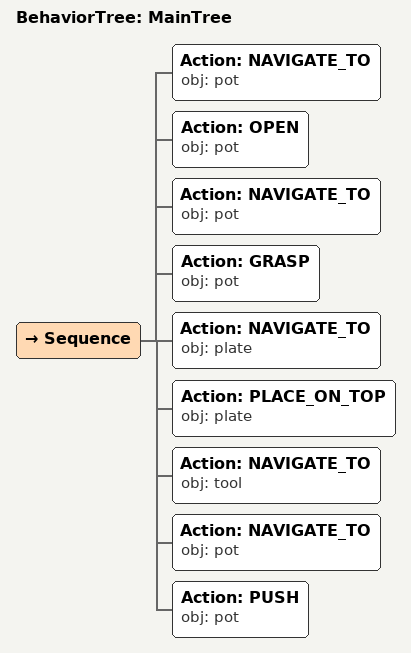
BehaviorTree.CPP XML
<root main_tree_to_execute="MainTree">
  <BehaviorTree ID="MainTree">
    <Sequence>
      <!-- Navigate to pot -->
      <Action ID="NAVIGATE_TO" obj="pot"/>
      <!-- Open pot -->
      <Action ID="OPEN" obj="pot"/>
      <!-- Navigate to pot -->
      <Action ID="NAVIGATE_TO" obj="pot"/>
      <!-- Grasp pot -->
      <Action ID="GRASP" obj="pot"/>
      <!-- Navigate to plate -->
      <Action ID="NAVIGATE_TO" obj="plate"/>
      <!-- Place on plate -->
      <Action ID="PLACE_ON_TOP" obj="plate"/>
      <!-- Navigate to tool (to use it for pushing) -->
      <Action ID="NAVIGATE_TO" obj="tool"/>
      <!-- Navigate to pot (position to push pot with tool) -->
      <Action ID="NAVIGATE_TO" obj="pot"/>
      <!-- Push pot (using tool to push pot toward front edge of table) -->
      <Action ID="PUSH" obj="pot"/>
    </Sequence>
  </BehaviorTree>
</root>
